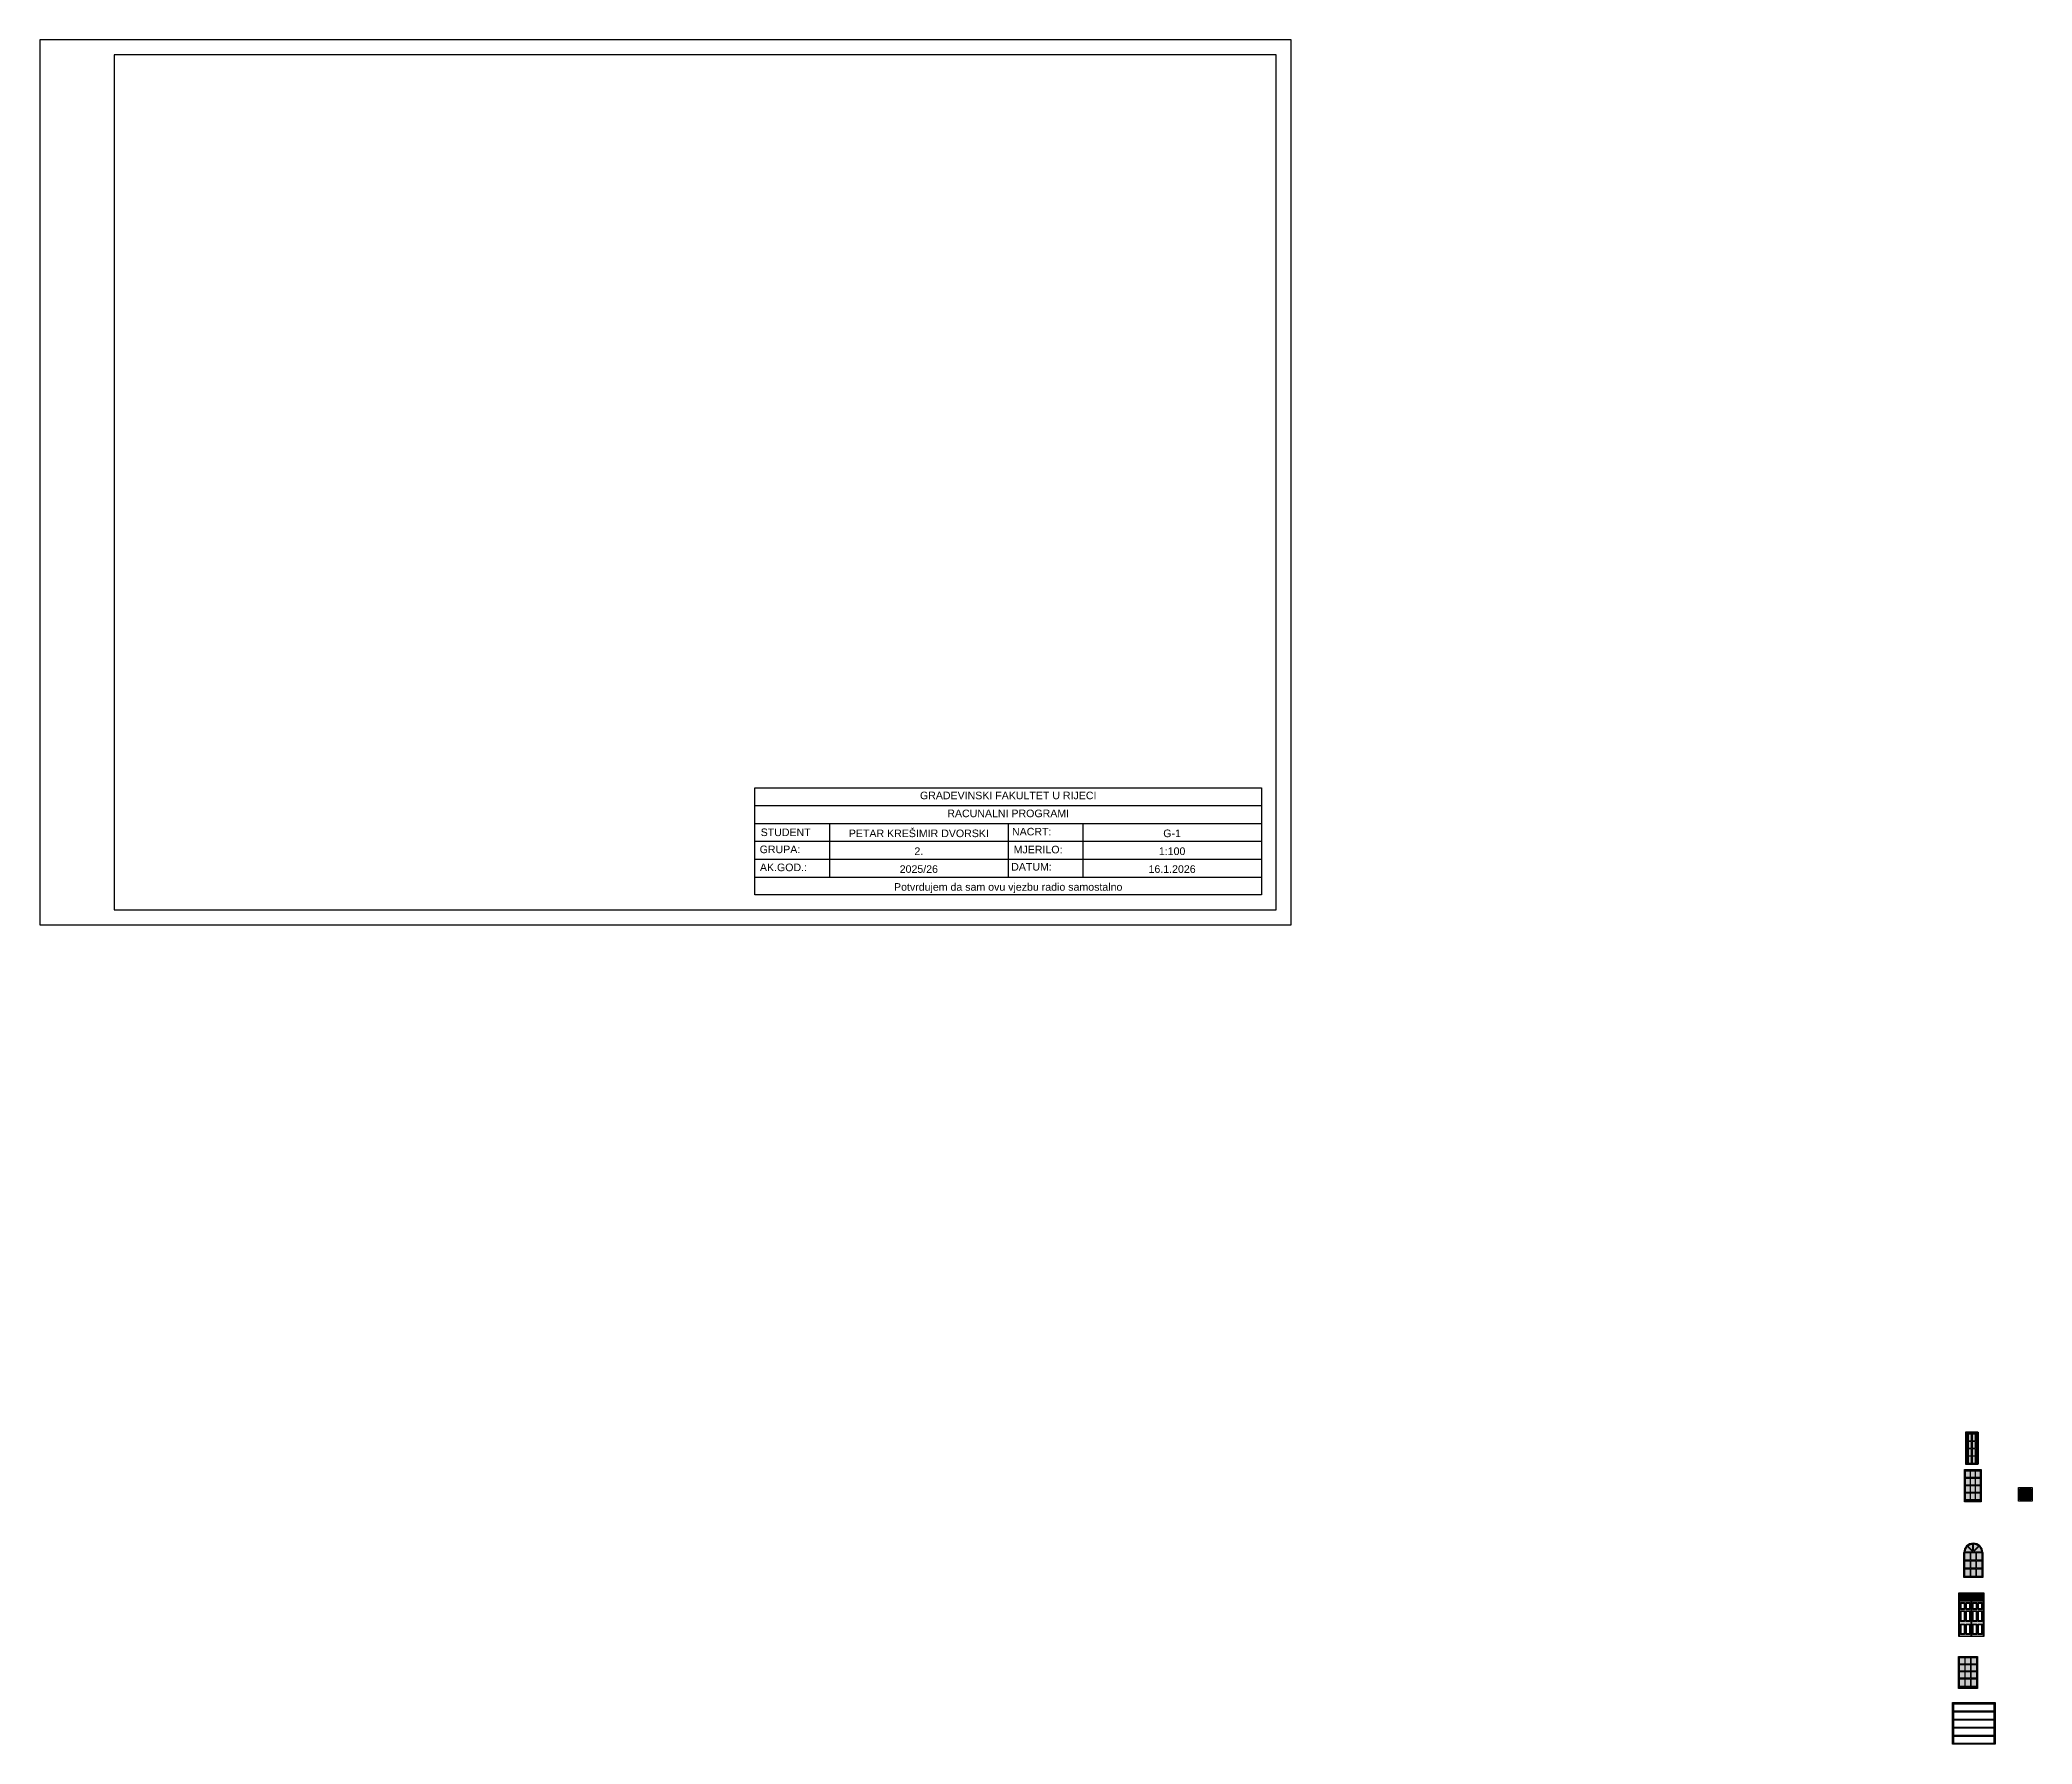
# Model space of a CAD drawing. Header units: centimetres. Extents: x -11062 to 12236, y -3130 to 12397.
# Drawn here: x -11062 to 528, y -3130 to 6784 of the extents above; entities that cross this region are included whole.
import ezdxf

# ---------------------------------------------------------------- set-up
doc = ezdxf.new("R2010")
doc.units = ezdxf.units.CM
for name, color, linetype in [('fasada kuce', 25, 'Continuous'), ('OKVIR', 7, 'Continuous'), ('prozori', 140, 'Continuous'), ('vrata', 130, 'Continuous')]:
    doc.layers.add(name, color=color, linetype=linetype)
doc.styles.get("Standard").update_dxf_attribs({"font": ''})
doc.styles.get('Standard').set_extended_font_data('Bahnschrift Light')

# ---------------------------------------------------------------- blocks, each defined once
blk = doc.blocks.new('prozor kuce')
at = {"layer": 'prozori', "ltscale": 200}
h = blk.add_hatch(color=256, dxfattribs=at)
h.dxf.hatch_style = 1
h.set_gradient(color1=(255, 255, 255), color2=(39, 118, 187), rotation=45, name='INVHEMISPHERICAL')
h.paths.add_polyline_path([(68, 51), (61, 51), (61, 11), (68, 11)])
h.paths.add_polyline_path([(58, 51), (38, 51), (38, 11), (58, 11)])
h.paths.add_polyline_path([(35, 51), (15, 51), (15, 11), (35, 11)])
h.paths.add_polyline_path([(15, 54), (35, 54), (35, 94), (15, 94)])
h.paths.add_polyline_path([(38, 54), (58, 54), (58, 94), (38, 94)])
h.paths.add_polyline_path([(61, 54), (68, 54), (68, 94), (61, 94)])
h.paths.add_polyline_path([(61, 97), (68, 97), (68, 137), (61, 137)])
h.paths.add_polyline_path([(38, 97), (58, 97), (58, 137), (38, 137)])
h.paths.add_polyline_path([(35, 137), (15, 137), (15, 97), (35, 97)])
h.paths.add_polyline_path([(61, 140), (68, 140), (68, 180), (61, 180)])
h.paths.add_polyline_path([(38, 140), (58, 140), (58, 180), (38, 180)])
h.paths.add_polyline_path([(15, 140), (35, 140), (35, 180), (15, 180)])
for p, q in [((73, 187), (71, 187)), ((73, 0), (73, 187)), ((71, 0), (73, 0))]:
    blk.add_line(p, q, dxfattribs=at)
for points in [[(0, 187), (71, 187), (71, 0), (0, 0)], [(3, 184), (68, 184), (68, 3), (3, 3)], [(15, 180), (35, 180), (35, 140), (15, 140)], [(15, 137), (35, 137), (35, 97), (15, 97)], [(38, 180), (58, 180), (58, 140), (38, 140)], [(38, 137), (58, 137), (58, 97), (38, 97)], [(15, 94), (35, 94), (35, 54), (15, 54)], [(15, 51), (35, 51), (35, 11), (15, 11)], [(38, 94), (58, 94), (58, 54), (38, 54)], [(38, 51), (58, 51), (58, 11), (38, 11)]]:
    blk.add_lwpolyline(points, close=True, dxfattribs=at)
for points in [[(12, 3), (12, 184)], [(68, 140), (61, 140), (61, 180), (68, 180)], [(68, 97), (61, 97), (61, 137), (68, 137)], [(12, 8), (68, 8)], [(68, 54), (61, 54), (61, 94), (68, 94)], [(68, 11), (61, 11), (61, 51), (68, 51)]]:
    blk.add_lwpolyline(points, dxfattribs=at)
blk = doc.blocks.new('prozor kuce 2')
at = {"layer": 'prozori', "ltscale": 200, "true_color": 0x939598}
h = blk.add_hatch(color=252, dxfattribs=at)
h.dxf.hatch_style = 1
h.paths.add_polyline_path([(32.75, 51), (6.25, 51), (6.25, 11), (32.75, 11)], flags=16)
h.paths.add_polyline_path([(32.75, 94), (6.25, 94), (6.25, 54), (32.75, 54)], flags=16)
h.paths.add_polyline_path([(6.25, 97), (32.75, 97), (32.75, 137), (6.25, 137)], flags=16)
h.paths.add_polyline_path([(32.75, 180), (6.25, 180), (6.25, 140), (32.75, 140)], flags=16)
h.paths.add_polyline_path([(3, 184), (3, 8), (95, 8), (95, 184)])
h.paths.add_polyline_path([(35.75, 140), (62.25, 140), (62.25, 180), (35.75, 180)], flags=16)
h.paths.add_polyline_path([(65.25, 180), (91.75, 180), (91.75, 140), (65.25, 140)], flags=16)
h.paths.add_polyline_path([(62.25, 137), (62.25, 97), (35.75, 97), (35.75, 137)], flags=16)
h.paths.add_polyline_path([(65.25, 137), (91.75, 137), (91.75, 97), (65.25, 97)], flags=16)
h.paths.add_polyline_path([(32.75, 140), (6.25, 140), (6.25, 180), (32.75, 180)], flags=16)
h.paths.add_polyline_path([(32.75, 137), (32.75, 97), (6.25, 97), (6.25, 137)], flags=0)
h.paths.add_polyline_path([(62.25, 94), (62.25, 54), (35.75, 54), (35.75, 94)], flags=16)
h.paths.add_polyline_path([(65.25, 94), (91.75, 94), (91.75, 54), (65.25, 54)], flags=16)
h.paths.add_polyline_path([(32.75, 94), (32.75, 54), (6.25, 54), (6.25, 94)], flags=0)
h.paths.add_polyline_path([(62.25, 51), (62.25, 11), (35.75, 11), (35.75, 51)], flags=16)
h.paths.add_polyline_path([(65.25, 51), (91.75, 51), (91.75, 11), (65.25, 11)], flags=16)
h.paths.add_polyline_path([(32.75, 51), (32.75, 11), (6.25, 11), (6.25, 51)], flags=16)
at = {"layer": 'prozori', "ltscale": 200}
h = blk.add_hatch(color=256, dxfattribs=at)
h.dxf.hatch_style = 1
h.set_gradient(color1=(255, 255, 255), color2=(39, 118, 187), rotation=45, name='INVHEMISPHERICAL')
h.paths.add_polyline_path([(6.25, 11), (32.75, 11), (32.75, 51), (6.25, 51)])
h.paths.add_polyline_path([(35.75, 11), (62.25, 11), (62.25, 51), (35.75, 51)])
h.paths.add_polyline_path([(65.25, 11), (91.75, 11), (91.75, 51), (65.25, 51)])
h.paths.add_polyline_path([(65.25, 54), (91.75, 54), (91.75, 94), (65.25, 94)])
h.paths.add_polyline_path([(35.75, 54), (62.25, 54), (62.25, 94), (35.75, 94)])
h.paths.add_polyline_path([(6.25, 54), (32.75, 54), (32.75, 94), (6.25, 94)])
h.paths.add_polyline_path([(6.25, 97), (32.75, 97), (32.75, 137), (6.25, 137)])
h.paths.add_polyline_path([(62.25, 137), (35.75, 137), (35.75, 97), (62.25, 97)])
h.paths.add_polyline_path([(91.75, 137), (65.25, 137), (65.25, 97), (91.75, 97)])
h.paths.add_polyline_path([(91.75, 180), (65.25, 180), (65.25, 140), (91.75, 140)])
h.paths.add_polyline_path([(35.75, 140), (62.25, 140), (62.25, 180), (35.75, 180)])
h.paths.add_polyline_path([(32.75, 180), (6.25, 180), (6.25, 140), (32.75, 140)])
for points in [[(0, 187), (98, 187), (98, 0), (0, 0)], [(3, 184), (95, 184), (95, 3), (3, 3)], [(6.25, 180), (32.75, 180), (32.75, 140), (6.25, 140)], [(6.25, 137), (32.75, 137), (32.75, 97), (6.25, 97)], [(35.75, 180), (62.25, 180), (62.25, 140), (35.75, 140)], [(35.75, 137), (62.25, 137), (62.25, 97), (35.75, 97)], [(65.25, 180), (91.75, 180), (91.75, 140), (65.25, 140)], [(65.25, 137), (91.75, 137), (91.75, 97), (65.25, 97)], [(6.25, 94), (32.75, 94), (32.75, 54), (6.25, 54)], [(6.25, 51), (32.75, 51), (32.75, 11), (6.25, 11)], [(35.75, 94), (62.25, 94), (62.25, 54), (35.75, 54)], [(35.75, 51), (62.25, 51), (62.25, 11), (35.75, 11)], [(65.25, 94), (91.75, 94), (91.75, 54), (65.25, 54)], [(65.25, 51), (91.75, 51), (91.75, 11), (65.25, 11)]]:
    blk.add_lwpolyline(points, close=True, dxfattribs=at)
blk.add_lwpolyline([(3, 8), (95, 8)], dxfattribs=at)
blk = doc.blocks.new('prozor kuce 3')
at = {"layer": 'prozori', "ltscale": 200}
h = blk.add_hatch(color=256, dxfattribs=at)
h.dxf.hatch_style = 1
h.set_gradient(color1=(255, 255, 255), color2=(39, 118, 187), rotation=45, tint=1, name='INVHEMISPHERICAL')
h.paths.add_polyline_path([(18, -194), (49, -194), (49, -150), (18, -150)])
h.paths.add_polyline_path([(15, -194), (15, -150), (-15, -150), (-15, -194)])
h.paths.add_polyline_path([(-18, -150), (-49, -150), (-49, -194), (-18, -194)])
h.paths.add_polyline_path([(-18, -102), (-49, -102), (-49, -146), (-18, -146)])
h.paths.add_polyline_path([(15, -102), (-15, -102), (-15, -146), (15, -146)])
h.paths.add_polyline_path([(49, -102), (18, -102), (18, -146), (49, -146)])
h.paths.add_polyline_path([(49, -54), (18, -54), (18, -99), (49, -99)])
h.paths.add_polyline_path([(-15, -99), (15, -99), (15, -54), (-15, -54)])
h.paths.add_polyline_path([(-49, -99), (-18, -99), (-18, -54), (-49, -54)])
h.paths.add_polyline_path([(-2, -50), (-33, -19, 0.184146), (-49, -50)])
h.paths.add_polyline_path([(-2, -47), (-2, -6, 0.166103), (-31, -17)])
h.paths.add_polyline_path([(31, -17, 0.166264), (1, -6), (1, -47)])
h.paths.add_polyline_path([(49, -50, 0.183983), (33, -19), (2, -50)])
for p, q in [((-49, -50), (-2, -50)), ((-2, -50), (-33, -19)), ((-2, -47), (-31, -17)), ((-2, -47), (-2, -6)), ((1, -47), (1, -6)), ((1, -47), (31, -17)), ((2, -50), (33, -19)), ((2, -50), (49, -50))]:
    blk.add_line(p, q, dxfattribs=at)
for points in [[(55, -55), (55, -199), (-55, -199), (-55, -55)], [(52, -55), (52, -196), (-52, -196), (-52, -55)]]:
    blk.add_lwpolyline(points, dxfattribs=at)
for points in [[(-49, -54), (-18, -54), (-18, -99), (-49, -99)], [(-49, -102), (-18, -102), (-18, -146), (-49, -146)], [(-15, -54), (15, -54), (15, -99), (-15, -99)], [(-15, -102), (15, -102), (15, -146), (-15, -146)], [(18, -54), (49, -54), (49, -99), (18, -99)], [(18, -102), (49, -102), (49, -146), (18, -146)], [(-49, -150), (-18, -150), (-18, -194), (-49, -194)], [(-15, -150), (15, -150), (15, -194), (-15, -194)], [(18, -150), (49, -150), (49, -194), (18, -194)]]:
    blk.add_lwpolyline(points, close=True, dxfattribs=at)
for radius, start, end in [(55, 0, 180), (52, 0, 180), (49, 5.2739, 174.7261)]:
    blk.add_arc((0, -55), radius, start, end, dxfattribs=at)
blk = doc.blocks.new('vrata kuce')
at = {"layer": 'vrata', "ltscale": 200, "transparency": 33554687}
h = blk.add_hatch(color=256, dxfattribs=at)
h.dxf.hatch_style = 1
h.set_gradient(color1=(39, 118, 187), centered=1, tint=1)
h.paths.add_polyline_path([(-69, 214), (-37, 214), (-37, 252), (-69, 252)])
h.paths.add_polyline_path([(-34, 214), (-2, 214), (-2, 252), (-34, 252)])
h.paths.add_polyline_path([(34, 214), (34, 252), (2, 252), (2, 214)])
h.paths.add_polyline_path([(37, 214), (69, 214), (69, 252), (37, 252)])
h = blk.add_hatch(color=256, dxfattribs=at)
h.dxf.hatch_style = 1
h.set_gradient(color1=(255, 255, 255), color2=(165, 105, 44), rotation=180, centered=1, tint=1, name='INVCURVED')
h.paths.add_polyline_path([(-69, 208), (-69, 0), (-2, 0), (-2, 208)])
h.paths.add_polyline_path([(-39, 198), (-39, 158), (-63, 158), (-63, 198)], flags=16)
h.paths.add_polyline_path([(-31, 198), (-8, 198), (-8, 158), (-31, 158)], flags=16)
h.paths.add_polyline_path([(-42, 195), (-42, 161), (-60, 161), (-60, 195)], flags=0)
h.paths.add_polyline_path([(-28, 195), (-11, 195), (-11, 161), (-28, 161)], flags=0)
h.paths.add_polyline_path([(-39, 150), (-39, 88), (-63, 88), (-63, 150)], flags=16)
h.paths.add_polyline_path([(-31, 150), (-8, 150), (-8, 88), (-31, 88)], flags=16)
h.paths.add_polyline_path([(-42, 147), (-42, 91), (-60, 91), (-60, 147)], flags=0)
h.paths.add_polyline_path([(-28, 147), (-11, 147), (-11, 91), (-28, 91)], flags=0)
h.paths.add_polyline_path([(-39, 73), (-39, 12), (-63, 12), (-63, 73)], flags=16)
h.paths.add_polyline_path([(-31, 73), (-8, 73), (-8, 12), (-31, 12)], flags=16)
h.paths.add_polyline_path([(-42, 70), (-42, 15), (-60, 15), (-60, 70)], flags=0)
h.paths.add_polyline_path([(-28, 70), (-11, 70), (-11, 15), (-28, 15)], flags=0)
h.paths.add_polyline_path([(2, 208), (2, 0), (69, 0), (69, 208)])
h.paths.add_polyline_path([(31, 198), (31, 158), (8, 158), (8, 198)], flags=16)
h.paths.add_polyline_path([(11, 195), (28, 195), (28, 161), (11, 161)], flags=0)
h.paths.add_polyline_path([(39, 198), (63, 198), (63, 158), (39, 158)], flags=16)
h.paths.add_polyline_path([(42, 195), (60, 195), (60, 161), (42, 161)], flags=0)
h.paths.add_polyline_path([(31, 150), (31, 88), (8, 88), (8, 150)], flags=16)
h.paths.add_polyline_path([(11, 147), (28, 147), (28, 91), (11, 91)], flags=0)
h.paths.add_polyline_path([(39, 150), (63, 150), (63, 88), (39, 88)], flags=16)
h.paths.add_polyline_path([(42, 147), (60, 147), (60, 91), (42, 91)], flags=0)
h.paths.add_polyline_path([(31, 73), (31, 12), (8, 12), (8, 73)], flags=16)
h.paths.add_polyline_path([(11, 70), (28, 70), (28, 15), (11, 15)], flags=0)
h.paths.add_polyline_path([(39, 73), (63, 73), (63, 12), (39, 12)], flags=16)
h.paths.add_polyline_path([(42, 70), (60, 70), (60, 15), (42, 15)], flags=0)
at = {"layer": 'vrata', "ltscale": 200}
blk.add_line((0, 211), (0, 0), dxfattribs=at)
for points in [[(-72, 255), (72, 255), (72, 0), (-72, 0)], [(-69, 252), (-37, 252), (-37, 214), (-69, 214)], [(-34, 252), (-2, 252), (-2, 214), (-34, 214)], [(2, 252), (34, 252), (34, 214), (2, 214)], [(37, 252), (69, 252), (69, 214), (37, 214)], [(-69, 208), (-2, 208), (-2, 0), (-69, 0)], [(-63, 198), (-39, 198), (-39, 158), (-63, 158)], [(-63, 150), (-39, 150), (-39, 88), (-63, 88)], [(-60, 195), (-42, 195), (-42, 161), (-60, 161)], [(-60, 147), (-42, 147), (-42, 91), (-60, 91)], [(-31, 198), (-8, 198), (-8, 158), (-31, 158)], [(-31, 150), (-8, 150), (-8, 88), (-31, 88)], [(-28, 195), (-11, 195), (-11, 161), (-28, 161)], [(-28, 147), (-11, 147), (-11, 91), (-28, 91)], [(2, 208), (69, 208), (69, 0), (2, 0)], [(8, 198), (31, 198), (31, 158), (8, 158)], [(8, 150), (31, 150), (31, 88), (8, 88)], [(11, 195), (28, 195), (28, 161), (11, 161)], [(11, 147), (28, 147), (28, 91), (11, 91)], [(39, 198), (63, 198), (63, 158), (39, 158)], [(39, 150), (63, 150), (63, 88), (39, 88)], [(42, 195), (60, 195), (60, 161), (42, 161)], [(42, 147), (60, 147), (60, 91), (42, 91)], [(-63, 73), (-39, 73), (-39, 12), (-63, 12)], [(-60, 70), (-42, 70), (-42, 15), (-60, 15)], [(-31, 73), (-8, 73), (-8, 12), (-31, 12)], [(-28, 70), (-11, 70), (-11, 15), (-28, 15)], [(8, 73), (31, 73), (31, 12), (8, 12)], [(11, 70), (28, 70), (28, 15), (11, 15)], [(39, 73), (63, 73), (63, 12), (39, 12)], [(42, 70), (60, 70), (60, 15), (42, 15)]]:
    blk.add_lwpolyline(points, close=True, dxfattribs=at)
blk.add_lwpolyline([(-72, 211), (72, 211)], dxfattribs=at)
blk = doc.blocks.new('prozor kuce 4')
at = {"layer": 'prozori', "ltscale": 200, "transparency": 33554687}
h = blk.add_hatch(color=256, dxfattribs=at)
h.dxf.hatch_style = 1
h.set_gradient(color1=(39, 118, 187), rotation=45, centered=1, tint=1, name='CURVED')
h.paths.add_polyline_path([(37, 58), (6, 58), (6, 13), (37, 13)])
h.paths.add_polyline_path([(71, 58), (40, 58), (40, 13), (71, 13)])
h.paths.add_polyline_path([(105, 58), (74, 58), (74, 13), (105, 13)])
h.paths.add_polyline_path([(105, 61), (105, 99), (74, 99), (74, 61)])
h.paths.add_polyline_path([(40, 61), (71, 61), (71, 99), (40, 99)])
h.paths.add_polyline_path([(6, 61), (37, 61), (37, 99), (6, 99)])
h.paths.add_polyline_path([(37, 140), (6, 140), (6, 102), (37, 102)])
h.paths.add_polyline_path([(40, 140), (40, 102), (71, 102), (71, 140)])
h.paths.add_polyline_path([(74, 140), (74, 102), (105, 102), (105, 140)])
h.paths.add_polyline_path([(74, 143), (105, 143), (105, 181), (74, 181)])
h.paths.add_polyline_path([(40, 143), (71, 143), (71, 181), (40, 181)])
h.paths.add_polyline_path([(6, 143), (37, 143), (37, 181), (6, 181)])
at = {"layer": 'prozori', "ltscale": 200}
for points in [[(0, 187), (111, 187), (111, 0), (0, 0)], [(3, 184), (108, 184), (108, 3), (3, 3)], [(6, 181), (37, 181), (37, 143), (6, 143)], [(6, 140), (37, 140), (37, 102), (6, 102)], [(40, 181), (71, 181), (71, 143), (40, 143)], [(40, 140), (71, 140), (71, 102), (40, 102)], [(74, 181), (105, 181), (105, 143), (74, 143)], [(74, 140), (105, 140), (105, 102), (74, 102)], [(6, 99), (37, 99), (37, 61), (6, 61)], [(6, 58), (37, 58), (37, 13), (6, 13)], [(40, 99), (71, 99), (71, 61), (40, 61)], [(40, 58), (71, 58), (71, 13), (40, 13)], [(74, 99), (105, 99), (105, 61), (74, 61)], [(74, 58), (105, 58), (105, 13), (74, 13)]]:
    blk.add_lwpolyline(points, close=True, dxfattribs=at)
blk.add_lwpolyline([(3, 8), (108, 8)], dxfattribs=at)
blk = doc.blocks.new('garaza vrata')
at = {"layer": 'vrata', "ltscale": 200}
for points in [[(0, 243), (248, 243), (248, 0), (0, 0)], [(8, 235), (240, 235), (240, 191), (8, 191)], [(8, 188), (240, 188), (240, 144), (8, 144)], [(8, 141), (240, 141), (240, 97), (8, 97)], [(8, 94), (240, 94), (240, 50), (8, 50)], [(8, 47), (240, 47), (240, 3), (8, 3)]]:
    blk.add_lwpolyline(points, close=True, dxfattribs=at)
blk.add_lwpolyline([(5, 0), (5, 238), (243, 238), (243, 0)], dxfattribs=at)
blk = doc.blocks.new('mali prozor kuca')
at = {"layer": 'prozori', "ltscale": 200, "transparency": 33554687}
h = blk.add_hatch(color=256, dxfattribs=at)
h.dxf.hatch_style = 1
h.set_gradient(color1=(39, 118, 187), rotation=45, name='HEMISPHERICAL')
h.paths.add_polyline_path([(72, 7), (72, 72), (7, 72), (7, 7)])
at = {"layer": 'prozori', "ltscale": 200}
for points in [[(0, 79), (79, 79), (79, 0), (0, 0)], [(7, 72), (72, 72), (72, 7), (7, 7)]]:
    blk.add_lwpolyline(points, close=True, dxfattribs=at)
blk = doc.blocks.new('Okvir')
for points in [[(0, 0), (4126.8, 0), (4126.8, 2918.3), (0, 2918.3)], [(245.6, 49.1), (4077.6, 49.1), (4077.6, 2869.2), (245.6, 2869.2)]]:
    blk.add_lwpolyline(points, close=True)
blk = doc.blocks.new('Sastavnica')
for p, q in [((-1719.4, 402.9), (-49, 402.9)), ((-1719.4, 343.8), (-49, 343.8)), ((-1719.4, 284.9), (-49, 284.9)), ((-1473.7, 284.9), (-1473.7, 108.2)), ((-884.2, 284.9), (-884.2, 108.2)), ((-638.5, 284.9), (-638.5, 108.2)), ((-1719.4, 226), (-49, 226)), ((-1719.4, 167.1), (-49, 167.1)), ((-1719.4, 108.2), (-49, 108.2))]:
    blk.add_line(p, q)
blk.add_lwpolyline([(-1719.4, 402.9), (-49, 402.9), (-49, 49), (-1719.4, 49)], close=True)
for s, width, heights, insert, char_height, attachment_point in [('\\pxqc,t64;{\\fArial|b0|i0|c238|p34;GRADEVINSKI FAKULTET U RIJECI}', 1670.358, [59.1], (-884.2, 377.1), 25, 5), ('\\pxqc,t64;{\\fArial|b0|i0|c238|p34;RACUNALNI PROGRAMI}', 1670.358, [59.1], (-884.2, 317.9), 25, 5), ('\\pxql;{\\fArial|b0|i0|c238|p34;STUDENT:}', 245.641, [0], (-1719.4, 284.9), 0.508, 1), ('\\pxql;{\\fArial|b0|i0|c238|p34;STUDENT}', 245.641, [0], (-1700.5, 268.3), 25, 1), ('\\pxqc;{\\fArial|b0|i0|c238|p34;\\C9;\\c13081809;PETAR KREŠIMIR DVORSKI}', 589.538, [0], (-1473.7, 264.8), 25, 1), ('\\pxql;{\\fArial|b0|i0|c238|p34;NACRT:}', 245.641, [0], (-871.6, 270.5), 25, 1), ('\\pxqc;{\\fArial|b0|i0|c0|p34;\\C9;\\c13081809;G-1}', 589.538, [0], (-638.5, 264.8), 25, 1), ('\\pxql;{\\fArial|b0|i0|c238|p34;GRUPA:}', 245.641, [0], (-1703.9, 212), 25, 1), ('\\pxqc;{\\fArial|b0|i0|c238|p34;\\C9;\\c13081809;2.}', 589.538, [0], (-1473.7, 205.9), 25, 1), ('\\pxql;{\\fArial|b0|i0|c238|p34;MJERILO:}', 245.641, [0], (-866.3, 211.4), 25, 1), ('\\pxqc;{\\fArial|b0|i0|c238|p34;\\C9;\\c13081809;1\\fArial|b0|i0|c0|p34;:100}', 589.538, [0], (-638.5, 205.9), 25, 1), ('\\pxql;{\\fArial|b0|i0|c238|p34;AK.GOD.:}', 245.641, [0], (-1703, 152.6), 25, 1), ('\\pxqc;{\\fArial|b0|i0|c238|p34;\\C9;\\c13081809;2025/26}', 589.538, [0], (-1473.7, 147), 25, 1), ('\\pxql;{\\fArial|b0|i0|c238|p34;DATUM:}', 245.641, [0], (-874.4, 154.5), 25, 1), ('\\pxqc;{\\fArial|b0|i0|c238|p34;\\C9;\\c13081809;1\\fArial|b0|i0|c0|p34;6\\fArial|b0|i0|c238|p34;.\\fArial|b0|i0|c0|p34;1\\fArial|b0|i0|c238|p34;.202\\fArial|b0|i0|c0|p34;6}', 589.538, [0], (-638.5, 147), 25, 1), ('\\pxqc;{\\fArial|b0|i0|c238|p34;\\C9;\\c13081809;Potvrdujem da sam ovu vjezbu radio samostalno}', 1670.358, [0], (-1719.4, 88.1), 25, 1)]:
    blk.add_mtext_dynamic_manual_height_columns(s, width=width, gutter_width=2.54, heights=heights, dxfattribs=dict(insert=insert, char_height=char_height, attachment_point=attachment_point))

msp = doc.modelspace()

# ---------------------------------------------------------------- block references
at = {"layer": 'fasada kuce', "lineweight": 5, "xscale": -1, "rotation": 180}
msp.add_blockref('prozor kuce', (140.03, -1315.05), dxfattribs=at)
at = {"layer": 'fasada kuce', "lineweight": 5}
for name, p in [('prozor kuce 2', (133.67, -1719.82)), ('mali prozor kuca', (448.52, -1716)), ('prozor kuce 3', (185.2, -1961.17)), ('vrata kuce', (173.77, -2504.16)), ('prozor kuce 4', (98.65, -2807.2)), ('garaza vrata', (64.88, -3130.13))]:
    msp.add_blockref(name, p, dxfattribs=at)
at = {"layer": 'OKVIR', "xscale": 1.763943377890485, "yscale": 1.763943377890485, "zscale": 1.763943377890485}
for name, p in [('Okvir', (-11061.85, 1636.59)), ('Sastavnica', (-3869.13, 1723.25))]:
    msp.add_blockref(name, p, dxfattribs=at)

doc.saveas('drawing.dxf')
